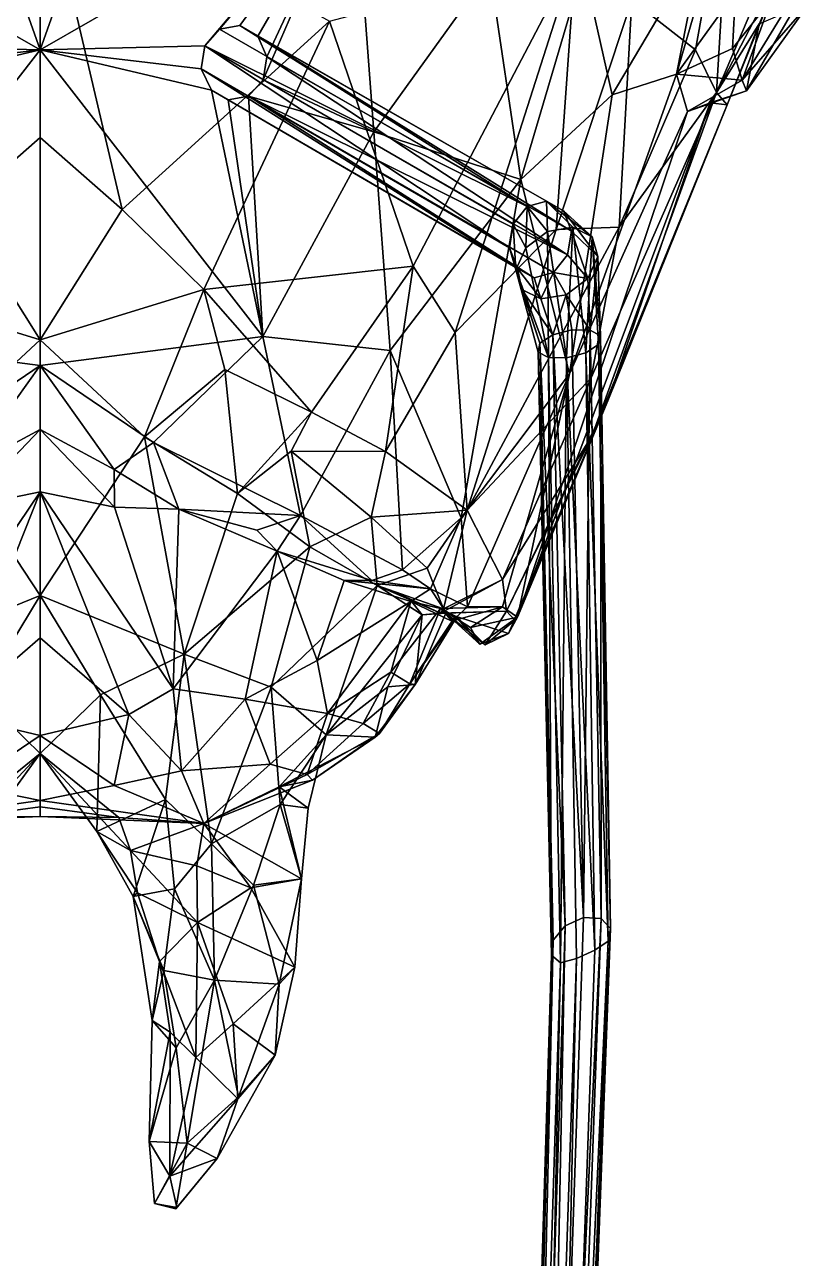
# Model space of a CAD drawing. Extents: x -0.00332 to 0.00332, y -0.00398 to 0.00398.
# Drawn here: x -0.000012 to 0.000621, y -0.00254 to -0.001549 of the extents above; entities that cross this region are included whole.
import ezdxf

# ---------------------------------------------------------------- set-up
doc = ezdxf.new("R2010")
doc.units = 0
doc.layers.add('ANT_RED$LWO', color=1, linetype='CONTINUOUS')

msp = doc.modelspace()

# ---------------------------------------------------------------- linework, layer by layer
at = {"layer": 'ANT_RED$LWO'}
for points in [[(-0.00012685, -0.00121183, 0.00230494), (-0.00025244, -0.00142473, 0.00224873), (0, -0.00156952, 0.00218966)], [(0, -0.00156952, 0.00218966), (0, -0.0013242, 0.00226411), (-0.00012685, -0.00121183, 0.00230494)], [(0, -0.0013242, 0.00226411), (0, -0.00156952, 0.00218966), (0.00012685, -0.00121183, 0.00230494)], [(0.00025244, -0.00142473, 0.00224873), (0.00012685, -0.00121183, 0.00230494), (0, -0.00156952, 0.00218966)], [(0, -0.00141697, 0.0015142), (-0.00006596, -0.00169781, 0.00147665), (-0.00023262, -0.00154656, 0.00150775)], [(-0.00006596, -0.00169781, 0.00147665), (0, -0.00141697, 0.0015142), (0, -0.0016402, 0.00148527)], [(0, -0.00141697, 0.0015142), (0.00006596, -0.00169781, 0.00147665), (0, -0.0016402, 0.00148527)], [(0.00006596, -0.00169781, 0.00147665), (0, -0.00141697, 0.0015142), (0.00023262, -0.00154656, 0.00150775)], [(0.00055498, -0.00141176, 0.00166801), (0.00052649, -0.00156968, 0.00164291), (0.00047544, -0.00152957, 0.00158843)], [(0.00052649, -0.00156968, 0.00164291), (0.00055498, -0.00141176, 0.00166801), (0.00054337, -0.00160397, 0.0017036)], [(0.00062128, -0.00142065, 0.00179836), (0.00054337, -0.00160397, 0.0017036), (0.00055498, -0.00141176, 0.00166801)], [(0, -0.00156952, 0.00218966), (-0.00025244, -0.00142473, 0.00224873), (-0.00013232, -0.00156639, 0.00219825)], [(0.00025244, -0.00142473, 0.00224873), (0, -0.00156952, 0.00218966), (0.00013232, -0.00156639, 0.00219825)], [(0.00013232, -0.00156639, 0.00219825), (0.00014424, -0.00155313, 0.00220295), (0.00025244, -0.00142473, 0.00224873)], [(0.00014424, -0.00155313, 0.00220295), (0.00016055, -0.00155018, 0.00220485), (0.00025244, -0.00142473, 0.00224873)], [(0.00016055, -0.00155018, 0.00220485), (0.000175, -0.00155866, 0.00220321), (0.00025244, -0.00142473, 0.00224873)], [(0.000175, -0.00155866, 0.00220321), (0.00018211, -0.00157531, 0.00219867), (0.00025244, -0.00142473, 0.00224873)], [(0.00017924, -0.00159374, 0.00219298), (0.00026821, -0.00163564, 0.00218617), (0.00025244, -0.00142473, 0.00224873)], [(0.00018211, -0.00157531, 0.00219867), (0.00017924, -0.00159374, 0.00219298), (0.00025244, -0.00142473, 0.00224873)], [(0.00036128, -0.00150591, 0.002222), (0.00025244, -0.00142473, 0.00224873), (0.00026821, -0.00163564, 0.00218617)], [(0.00059923, -0.00149679, 0.00179964), (0.00054337, -0.00160397, 0.0017036), (0.00062128, -0.00142065, 0.00179836)], [(0.00045969, -0.0016058, 0.00213264), (0.00053227, -0.00148317, 0.00212176), (0.00043657, -0.00150322, 0.0022006)], [(0.00045969, -0.0016058, 0.00213264), (0.00051125, -0.00158924, 0.00207288), (0.00053227, -0.00148317, 0.00212176)], [(0.00053227, -0.00148317, 0.00212176), (0.00051125, -0.00158924, 0.00207288), (0.00054012, -0.00149051, 0.00209553)], [(0.00023262, -0.00154656, 0.00150775), (0.00043023, -0.0014945, 0.00155836), (0.00029966, -0.00174355, 0.0015116)], [(0.00029966, -0.00174355, 0.0015116), (0.00043023, -0.0014945, 0.00155836), (0.00033344, -0.00179661, 0.00152936)], [(0.00041455, -0.00171391, 0.00156513), (0.00033344, -0.00179661, 0.00152936), (0.00043023, -0.0014945, 0.00155836)], [(0.00047544, -0.00152957, 0.00158843), (0.00041455, -0.00171391, 0.00156513), (0.00043023, -0.0014945, 0.00155836)], [(0.00055876, -0.00152341, 0.00208893), (0.00054012, -0.00149051, 0.00209553), (0.00051125, -0.00158924, 0.00207288)], [(0.00038613, -0.00167384, 0.00214707), (0.00036128, -0.00150591, 0.002222), (0.00026821, -0.00163564, 0.00218617)], [(0.00038613, -0.00167384, 0.00214707), (0.00043657, -0.00150322, 0.0022006), (0.00036128, -0.00150591, 0.002222)], [(0.00038613, -0.00167384, 0.00214707), (0.00045969, -0.0016058, 0.00213264), (0.00043657, -0.00150322, 0.0022006)], [(0.00059923, -0.00149679, 0.00179964), (0.00055196, -0.00161384, 0.00179991), (0.00054337, -0.00160397, 0.0017036)], [(0.00057779, -0.0015487, 0.00188052), (0.00055196, -0.00161384, 0.00179991), (0.00059923, -0.00149679, 0.00179964)], [(0.00056417, -0.00159399, 0.00201694), (0.00061791, -0.00153245, 0.00195455), (0.00061587, -0.00150952, 0.00200912)], [(0.00058762, -0.00152891, 0.00205752), (0.00056417, -0.00159399, 0.00201694), (0.00061587, -0.00150952, 0.00200912)], [(0.00055876, -0.00152341, 0.00208893), (0.00051125, -0.00158924, 0.00207288), (0.00055642, -0.00156855, 0.00206331)], [(0.00055876, -0.00152341, 0.00208893), (0.00055642, -0.00156855, 0.00206331), (0.00058762, -0.00152891, 0.00205752)], [(0.00046535, -0.00171204, 0.00161065), (0.00041455, -0.00171391, 0.00156513), (0.00047544, -0.00152957, 0.00158843)], [(0.00052649, -0.00156968, 0.00164291), (0.00046535, -0.00171204, 0.00161065), (0.00047544, -0.00152957, 0.00158843)], [(0.00056417, -0.00159399, 0.00201694), (0.00058762, -0.00152891, 0.00205752), (0.00055642, -0.00156855, 0.00206331)], [(0.00061791, -0.00153245, 0.00195455), (0.00056417, -0.00159399, 0.00201694), (0.00056767, -0.00160253, 0.00194529)], [(0.00060578, -0.00153678, 0.00190214), (0.00061791, -0.00153245, 0.00195455), (0.00056767, -0.00160253, 0.00194529)], [(0.00060578, -0.00153678, 0.00190214), (0.00056767, -0.00160253, 0.00194529), (0.00057779, -0.0015487, 0.00188052)], [(0.00013155, -0.00176211, 0.00147994), (0.00006596, -0.00169781, 0.00147665), (0.00023262, -0.00154656, 0.00150775)], [(0.00029966, -0.00174355, 0.0015116), (0.00013155, -0.00176211, 0.00147994), (0.00023262, -0.00154656, 0.00150775)], [(0.00039143, -0.00169546, 0.00311937), (0.00014424, -0.00155313, 0.00220295), (0.00013232, -0.00156639, 0.00219825)], [(0.00016055, -0.00155018, 0.00220485), (0.00014424, -0.00155313, 0.00220295), (0.00039143, -0.00169546, 0.00311937)], [(0.000175, -0.00155866, 0.00220321), (0.00016055, -0.00155018, 0.00220485), (0.00040692, -0.00169132, 0.00311579)], [(0.00040692, -0.00169132, 0.00311579), (0.00016055, -0.00155018, 0.00220485), (0.00039143, -0.00169546, 0.00311937)], [(0.00053827, -0.00161216, 0.00191364), (0.00057779, -0.0015487, 0.00188052), (0.00056767, -0.00160253, 0.00194529)], [(0.00055196, -0.00161384, 0.00179991), (0.00057779, -0.0015487, 0.00188052), (0.00053827, -0.00161216, 0.00191364)], [(0.00042697, -0.00171536, 0.00310222), (0.00018211, -0.00157531, 0.00219867), (0.000175, -0.00155866, 0.00220321)], [(0.00042051, -0.00169892, 0.00310924), (0.00042697, -0.00171536, 0.00310222), (0.000175, -0.00155866, 0.00220321)], [(0.00040692, -0.00169132, 0.00311579), (0.00042051, -0.00169892, 0.00310924), (0.000175, -0.00155866, 0.00220321)], [(0, -0.00156952, 0.00218966), (-0.00013765, -0.00160204, 0.00218792), (-0.00017907, -0.00179994, 0.00211791)], [(0, -0.00156952, 0.00218966), (-0.00017907, -0.00179994, 0.00211791), (0, -0.00182324, 0.00208849)], [(-0.00013765, -0.00160204, 0.00218792), (0, -0.00156952, 0.00218966), (-0.00012943, -0.00158487, 0.00219255)], [(-0.00012943, -0.00158487, 0.00219255), (0, -0.00156952, 0.00218966), (-0.00013232, -0.00156639, 0.00219825)], [(0, -0.00156952, 0.00218966), (0.00012943, -0.00158487, 0.00219255), (0.00013232, -0.00156639, 0.00219825)], [(0, -0.00156952, 0.00218966), (0.00013765, -0.00160204, 0.00218792), (0.00012943, -0.00158487, 0.00219255)], [(0.00013765, -0.00160204, 0.00218792), (0, -0.00156952, 0.00218966), (0.00017907, -0.00179994, 0.00211791)], [(0.00017907, -0.00179994, 0.00211791), (0, -0.00156952, 0.00218966), (0, -0.00182324, 0.00208849)], [(0.00013232, -0.00156639, 0.00219825), (0.00012943, -0.00158487, 0.00219255), (0.00037702, -0.00172876, 0.00311375)], [(0.00013232, -0.00156639, 0.00219825), (0.00038001, -0.00170977, 0.00311859), (0.00039143, -0.00169546, 0.00311937)], [(0.00038001, -0.00170977, 0.00311859), (0.00013232, -0.00156639, 0.00219825), (0.00037702, -0.00172876, 0.00311375)], [(0.00017924, -0.00159374, 0.00219298), (0.00018211, -0.00157531, 0.00219867), (0.00042387, -0.00173436, 0.00309741)], [(0.00018211, -0.00157531, 0.00219867), (0.00042697, -0.00171536, 0.00310222), (0.00042387, -0.00173436, 0.00309741)], [(0.00046535, -0.00171204, 0.00161065), (0.00052649, -0.00156968, 0.00164291), (0.00054337, -0.00160397, 0.0017036)], [(0.00051125, -0.00158924, 0.00207288), (0.00056417, -0.00159399, 0.00201694), (0.00055642, -0.00156855, 0.00206331)], [(0.00038354, -0.0017452, 0.00310672), (0.00037702, -0.00172876, 0.00311375), (0.00012943, -0.00158487, 0.00219255)], [(0.00013765, -0.00160204, 0.00218792), (0.00038354, -0.0017452, 0.00310672), (0.00012943, -0.00158487, 0.00219255)], [(0.00016748, -0.00160695, 0.00218829), (0.00017924, -0.00159374, 0.00219298), (0.00042387, -0.00173436, 0.00309741)], [(0.00017924, -0.00159374, 0.00219298), (0.00016748, -0.00160695, 0.00218829), (0.00026821, -0.00163564, 0.00218617)], [(0.00045969, -0.0016058, 0.00213264), (0.00042524, -0.00182998, 0.00201061), (0.00051125, -0.00158924, 0.00207288)], [(0.00052025, -0.00161911, 0.00200412), (0.00051125, -0.00158924, 0.00207288), (0.00042524, -0.00182998, 0.00201061)], [(0.00052025, -0.00161911, 0.00200412), (0.00056417, -0.00159399, 0.00201694), (0.00051125, -0.00158924, 0.00207288)], [(0.00052025, -0.00161911, 0.00200412), (0.00056767, -0.00160253, 0.00194529), (0.00056417, -0.00159399, 0.00201694)], [(0.00013765, -0.00160204, 0.00218792), (0.00015115, -0.00160986, 0.00218607), (0.00038354, -0.0017452, 0.00310672)], [(0.00015115, -0.00160986, 0.00218607), (0.00013765, -0.00160204, 0.00218792), (0.00017907, -0.00179994, 0.00211791)], [(0.00046535, -0.00171204, 0.00161065), (0.00054337, -0.00160397, 0.0017036), (0.00044264, -0.00183311, 0.00163079)], [(0.00044264, -0.00183311, 0.00163079), (0.00054337, -0.00160397, 0.0017036), (0.00044358, -0.00187943, 0.00167113)], [(0.00055196, -0.00161384, 0.00179991), (0.00044358, -0.00187943, 0.00167113), (0.00054337, -0.00160397, 0.0017036)], [(0.00052025, -0.00161911, 0.00200412), (0.00053827, -0.00161216, 0.00191364), (0.00056767, -0.00160253, 0.00194529)], [(0.00015115, -0.00160986, 0.00218607), (0.00016748, -0.00160695, 0.00218829), (0.00039705, -0.0017528, 0.00310018)], [(0.00016748, -0.00160695, 0.00218829), (0.00015115, -0.00160986, 0.00218607), (0.00017907, -0.00179994, 0.00211791)], [(0.00015115, -0.00160986, 0.00218607), (0.00039705, -0.0017528, 0.00310018), (0.00038354, -0.0017452, 0.00310672)], [(0.00016748, -0.00160695, 0.00218829), (0.00041243, -0.00174866, 0.00309663), (0.00039705, -0.0017528, 0.00310018)], [(0.00042387, -0.00173436, 0.00309741), (0.00041243, -0.00174866, 0.00309663), (0.00016748, -0.00160695, 0.00218829)], [(0.00017907, -0.00179994, 0.00211791), (0.00026821, -0.00163564, 0.00218617), (0.00016748, -0.00160695, 0.00218829)], [(0.00052025, -0.00161911, 0.00200412), (0.00038352, -0.00202538, 0.00185373), (0.00053827, -0.00161216, 0.00191364)], [(0.00045603, -0.00185176, 0.00180309), (0.00053827, -0.00161216, 0.00191364), (0.00038352, -0.00202538, 0.00185373)], [(0.00042524, -0.00182998, 0.00201061), (0.00045969, -0.0016058, 0.00213264), (0.00038613, -0.00167384, 0.00214707)], [(0.00044358, -0.00187943, 0.00167113), (0.00055196, -0.00161384, 0.00179991), (0.00045603, -0.00185176, 0.00180309)], [(0.00045603, -0.00185176, 0.00180309), (0.00055196, -0.00161384, 0.00179991), (0.00053827, -0.00161216, 0.00191364)], [(0.00038352, -0.00202538, 0.00185373), (0.00052025, -0.00161911, 0.00200412), (0.00042524, -0.00182998, 0.00201061)], [(-0.00006596, -0.00169781, 0.00147665), (0, -0.0016402, 0.00148527), (0, -0.00180256, 0.00150848)], [(0, -0.0016402, 0.00148527), (0.00006596, -0.00169781, 0.00147665), (0, -0.00180256, 0.00150848)], [(0.00028121, -0.00181114, 0.00210679), (0.00026821, -0.00163564, 0.00218617), (0.00017907, -0.00179994, 0.00211791)], [(0.00038613, -0.00167384, 0.00214707), (0.00026821, -0.00163564, 0.00218617), (0.00028121, -0.00181114, 0.00210679)], [(0.00038613, -0.00167384, 0.00214707), (0.00028121, -0.00181114, 0.00210679), (0.00033843, -0.00194567, 0.00202162)], [(0.00038613, -0.00167384, 0.00214707), (0.00033843, -0.00194567, 0.00202162), (0.00042524, -0.00182998, 0.00201061)], [(0.00039143, -0.00169546, 0.00311937), (0.00040763, -0.00171553, 0.00320947), (0.00040692, -0.00169132, 0.00311579)], [(0.00044354, -0.00171984, 0.00318961), (0.00042051, -0.00169892, 0.00310924), (0.00040692, -0.00169132, 0.00311579)], [(0.00040692, -0.00169132, 0.00311579), (0.00042805, -0.00171219, 0.00320693), (0.00044354, -0.00171984, 0.00318961)], [(0.00040763, -0.00171553, 0.00320947), (0.00042805, -0.00171219, 0.00320693), (0.00040692, -0.00169132, 0.00311579)], [(-0.00013155, -0.00176211, 0.00147994), (-0.00006596, -0.00169781, 0.00147665), (0, -0.00180256, 0.00150848)], [(0.00006596, -0.00169781, 0.00147665), (0.00013155, -0.00176211, 0.00147994), (0, -0.00180256, 0.00150848)], [(0.00038001, -0.00170977, 0.00311859), (0.00039014, -0.00172859, 0.00319626), (0.00039143, -0.00169546, 0.00311937)], [(0.00039014, -0.00172859, 0.00319626), (0.00040763, -0.00171553, 0.00320947), (0.00039143, -0.00169546, 0.00311937)], [(0.00044815, -0.00173555, 0.00316419), (0.00042697, -0.00171536, 0.00310222), (0.00042051, -0.00169892, 0.00310924)], [(0.00042051, -0.00169892, 0.00310924), (0.00044354, -0.00171984, 0.00318961), (0.00044815, -0.00173555, 0.00316419)], [(0.00041455, -0.00171391, 0.00156513), (0.00034323, -0.0019394, 0.00156887), (0.00033344, -0.00179661, 0.00152936)], [(0.00046535, -0.00171204, 0.00161065), (0.00044264, -0.00183311, 0.00163079), (0.00034323, -0.0019394, 0.00156887)], [(0.00046535, -0.00171204, 0.00161065), (0.00034323, -0.0019394, 0.00156887), (0.00041455, -0.00171391, 0.00156513)], [(0.00037702, -0.00172876, 0.00311375), (0.00038227, -0.00174638, 0.00317242), (0.00038001, -0.00170977, 0.00311859)], [(0.00038227, -0.00174638, 0.00317242), (0.00039014, -0.00172859, 0.00319626), (0.00038001, -0.00170977, 0.00311859)], [(0.00042805, -0.00171219, 0.00320693), (0.00040763, -0.00171553, 0.00320947), (0.00042299, -0.0018172, 0.00319476)], [(0.0004384, -0.00181318, 0.00319198), (0.00042805, -0.00171219, 0.00320693), (0.00042299, -0.0018172, 0.00319476)], [(0.00044354, -0.00171984, 0.00318961), (0.00042805, -0.00171219, 0.00320693), (0.0004384, -0.00181318, 0.00319198)], [(0.00040763, -0.00171553, 0.00320947), (0.00039014, -0.00172859, 0.00319626), (0.00040842, -0.00181691, 0.00318777)], [(0.00042299, -0.0018172, 0.00319476), (0.00040763, -0.00171553, 0.00320947), (0.00040842, -0.00181691, 0.00318777)], [(0.00044016, -0.00175334, 0.00314042), (0.00042387, -0.00173436, 0.00309741), (0.00042697, -0.00171536, 0.00310222)], [(0.00042697, -0.00171536, 0.00310222), (0.00044815, -0.00173555, 0.00316419), (0.00044016, -0.00175334, 0.00314042)], [(0.00044878, -0.00180637, 0.00318049), (0.00044354, -0.00171984, 0.00318961), (0.0004384, -0.00181318, 0.00319198)], [(0.00044354, -0.00171984, 0.00318961), (0.00044878, -0.00180637, 0.00318049), (0.00045015, -0.00179939, 0.00316465)], [(0.00045015, -0.00179939, 0.00316465), (0.00044815, -0.00173555, 0.00316419), (0.00044354, -0.00171984, 0.00318961)], [(0.00037702, -0.00172876, 0.00311375), (0.00038354, -0.0017452, 0.00310672), (0.00038697, -0.0017621, 0.00314707)], [(0.00038227, -0.00174638, 0.00317242), (0.00037702, -0.00172876, 0.00311375), (0.00038697, -0.0017621, 0.00314707)], [(0.00040842, -0.00181691, 0.00318777), (0.00039014, -0.00172859, 0.00319626), (0.00038227, -0.00174638, 0.00317242)], [(0.00029966, -0.00174355, 0.0015116), (0.00021804, -0.0018608, 0.00150089), (0.00013155, -0.00176211, 0.00147994)], [(0.00021804, -0.0018608, 0.00150089), (0.00029966, -0.00174355, 0.0015116), (0.0002776, -0.00189224, 0.00152488)], [(0.00029966, -0.00174355, 0.0015116), (0.00033344, -0.00179661, 0.00152936), (0.0002776, -0.00189224, 0.00152488)], [(0.00041243, -0.00174866, 0.00309663), (0.00042387, -0.00173436, 0.00309741), (0.00044016, -0.00175334, 0.00314042)], [(0.00044197, -0.00179489, 0.00315051), (0.00044016, -0.00175334, 0.00314042), (0.00044815, -0.00173555, 0.00316419)], [(0.00044815, -0.00173555, 0.00316419), (0.00045015, -0.00179939, 0.00316465), (0.00044197, -0.00179489, 0.00315051)], [(0.00038227, -0.00174638, 0.00317242), (0.00040024, -0.00181242, 0.00317368), (0.00040842, -0.00181691, 0.00318777)], [(0.00040156, -0.00180543, 0.00315785), (0.00040024, -0.00181242, 0.00317368), (0.00038227, -0.00174638, 0.00317242)], [(0.00038697, -0.0017621, 0.00314707), (0.00040156, -0.00180543, 0.00315785), (0.00038227, -0.00174638, 0.00317242)], [(0.00038354, -0.0017452, 0.00310672), (0.00039705, -0.0017528, 0.00310018), (0.0004024, -0.00176974, 0.00312988)], [(0.00038697, -0.0017621, 0.00314707), (0.00038354, -0.0017452, 0.00310672), (0.0004024, -0.00176974, 0.00312988)], [(0.0004024, -0.00176974, 0.00312988), (0.00039705, -0.0017528, 0.00310018), (0.00041243, -0.00174866, 0.00309663)], [(0.00041243, -0.00174866, 0.00309663), (0.00042269, -0.0017664, 0.00312733), (0.0004024, -0.00176974, 0.00312988)], [(0.00042269, -0.0017664, 0.00312733), (0.00041243, -0.00174866, 0.00309663), (0.00044016, -0.00175334, 0.00314042)], [(0.00044016, -0.00175334, 0.00314042), (0.00044197, -0.00179489, 0.00315051), (0.00042269, -0.0017664, 0.00312733)], [(-0.00013155, -0.00176211, 0.00147994), (0, -0.00180256, 0.00150848), (-0.00008399, -0.00188049, 0.0015265)], [(0, -0.00180256, 0.00150848), (0.00013155, -0.00176211, 0.00147994), (0.00008399, -0.00188049, 0.0015265)], [(0.00013155, -0.00176211, 0.00147994), (0.0001485, -0.00182652, 0.00149107), (0.00008399, -0.00188049, 0.0015265)], [(0.0001485, -0.00182652, 0.00149107), (0.00013155, -0.00176211, 0.00147994), (0.00021804, -0.0018608, 0.00150089)], [(0.00041192, -0.00179863, 0.00314632), (0.00040156, -0.00180543, 0.00315785), (0.00038697, -0.0017621, 0.00314707)], [(0.0004024, -0.00176974, 0.00312988), (0.00041192, -0.00179863, 0.00314632), (0.00038697, -0.0017621, 0.00314707)], [(0.00041192, -0.00179863, 0.00314632), (0.0004024, -0.00176974, 0.00312988), (0.00042269, -0.0017664, 0.00312733)], [(0.00042269, -0.0017664, 0.00312733), (0.00042736, -0.0017946, 0.00314351), (0.00041192, -0.00179863, 0.00314632)], [(0.00044197, -0.00179489, 0.00315051), (0.00042736, -0.0017946, 0.00314351), (0.00042269, -0.0017664, 0.00312733)], [(-0.00017907, -0.00179994, 0.00211791), (-0.00009104, -0.00188514, 0.00207228), (0, -0.00182324, 0.00208849)], [(0, -0.00200797, 0.0015282), (-0.00008399, -0.00188049, 0.0015265), (0, -0.00180256, 0.00150848)], [(0.00009104, -0.00188514, 0.00207228), (0.00017907, -0.00179994, 0.00211791), (0, -0.00182324, 0.00208849)], [(0.00008399, -0.00188049, 0.0015265), (0, -0.00200797, 0.0015282), (0, -0.00180256, 0.00150848)], [(0.00020924, -0.00194366, 0.00204761), (0.00017907, -0.00179994, 0.00211791), (0.00009104, -0.00188514, 0.00207228)], [(0.00028121, -0.00181114, 0.00210679), (0.00017907, -0.00179994, 0.00211791), (0.00020924, -0.00194366, 0.00204761)], [(0.0002776, -0.00189224, 0.00152488), (0.00033344, -0.00179661, 0.00152936), (0.00034323, -0.0019394, 0.00156887)], [(0.00040156, -0.00180543, 0.00315785), (0.00041192, -0.00179863, 0.00314632), (0.00042194, -0.00227336, 0.00299372)], [(0.00041192, -0.00179863, 0.00314632), (0.00042736, -0.0017946, 0.00314351), (0.00043661, -0.00226672, 0.00299126)], [(0.00043661, -0.00226672, 0.00299126), (0.00042194, -0.00227336, 0.00299372), (0.00041192, -0.00179863, 0.00314632)], [(0.00042736, -0.0017946, 0.00314351), (0.00044197, -0.00179489, 0.00315051), (0.00043661, -0.00226672, 0.00299126)], [(0.00044197, -0.00179489, 0.00315051), (0.00045068, -0.00226759, 0.00300096), (0.00043661, -0.00226672, 0.00299126)], [(0.00044197, -0.00179489, 0.00315051), (0.00045015, -0.00179939, 0.00316465), (0.00045068, -0.00226759, 0.00300096)], [(0.00045015, -0.00179939, 0.00316465), (0.00044878, -0.00180637, 0.00318049), (0.00045824, -0.00227557, 0.00301592)], [(0.00045015, -0.00179939, 0.00316465), (0.00045824, -0.00227557, 0.00301592), (0.00045068, -0.00226759, 0.00300096)], [(0.00028121, -0.00181114, 0.00210679), (0.00020924, -0.00194366, 0.00204761), (0.00029113, -0.00198738, 0.00201678)], [(0.00028121, -0.00181114, 0.00210679), (0.00029113, -0.00198738, 0.00201678), (0.00033843, -0.00194567, 0.00202162)], [(0.00040024, -0.00181242, 0.00317368), (0.00040156, -0.00180543, 0.00315785), (0.0004123, -0.00228499, 0.00300736)], [(0.00040842, -0.00181691, 0.00318777), (0.00040024, -0.00181242, 0.00317368), (0.00041086, -0.00229708, 0.00302376)], [(0.0004123, -0.00228499, 0.00300736), (0.00041086, -0.00229708, 0.00302376), (0.00040024, -0.00181242, 0.00317368)], [(0.00042194, -0.00227336, 0.00299372), (0.0004123, -0.00228499, 0.00300736), (0.00040156, -0.00180543, 0.00315785)], [(0.0004384, -0.00181318, 0.00319198), (0.00042299, -0.0018172, 0.00319476), (0.00044574, -0.00229285, 0.00303993)], [(0.00044878, -0.00180637, 0.00318049), (0.0004384, -0.00181318, 0.00319198), (0.00045635, -0.00228561, 0.00303069)], [(0.0004384, -0.00181318, 0.00319198), (0.00044574, -0.00229285, 0.00303993), (0.00045635, -0.00228561, 0.00303069)], [(0.00044878, -0.00180637, 0.00318049), (0.00045635, -0.00228561, 0.00303069), (0.00045824, -0.00227557, 0.00301592)], [(0, -0.00182324, 0.00208849), (-0.00009104, -0.00188514, 0.00207228), (-0.00005957, -0.00190684, 0.00204945)], [(-0.00005957, -0.00190684, 0.00204945), (0, -0.00187475, 0.00205097), (0, -0.00182324, 0.00208849)], [(0, -0.00187475, 0.00205097), (0.00005957, -0.00190684, 0.00204945), (0, -0.00182324, 0.00208849)], [(0.00009104, -0.00188514, 0.00207228), (0, -0.00182324, 0.00208849), (0.00005957, -0.00190684, 0.00204945)], [(0.00042299, -0.0018172, 0.00319476), (0.00040842, -0.00181691, 0.00318777), (0.00041805, -0.00230301, 0.00303699)], [(0.00041086, -0.00229708, 0.00302376), (0.00041805, -0.00230301, 0.00303699), (0.00040842, -0.00181691, 0.00318777)], [(0.00041805, -0.00230301, 0.00303699), (0.00043111, -0.0022995, 0.00304233), (0.00042299, -0.0018172, 0.00319476)], [(0.00042299, -0.0018172, 0.00319476), (0.00043111, -0.0022995, 0.00304233), (0.00044574, -0.00229285, 0.00303993)], [(0.00015855, -0.00192594, 0.00154082), (0.00008399, -0.00188049, 0.0015265), (0.0001485, -0.00182652, 0.00149107)], [(0.00015855, -0.00192594, 0.00154082), (0.0001485, -0.00182652, 0.00149107), (0.00021804, -0.0018608, 0.00150089)], [(0.00034341, -0.00201701, 0.00196505), (0.00042524, -0.00182998, 0.00201061), (0.00033843, -0.00194567, 0.00202162)], [(0.00034323, -0.0019394, 0.00156887), (0.00044264, -0.00183311, 0.00163079), (0.0003714, -0.00199528, 0.00164539)], [(0.00034341, -0.00201701, 0.00196505), (0.00037141, -0.00201703, 0.00191361), (0.00042524, -0.00182998, 0.00201061)], [(0.00044264, -0.00183311, 0.00163079), (0.00044358, -0.00187943, 0.00167113), (0.0003714, -0.00199528, 0.00164539)], [(0.00042524, -0.00182998, 0.00201061), (0.00037141, -0.00201703, 0.00191361), (0.00038352, -0.00202538, 0.00185373)], [(0.00045603, -0.00185176, 0.00180309), (0.00038133, -0.00202782, 0.00175129), (0.00037474, -0.00202064, 0.00169084)], [(0.00045603, -0.00185176, 0.00180309), (0.00037474, -0.00202064, 0.00169084), (0.00044358, -0.00187943, 0.00167113)], [(0.00038133, -0.00202782, 0.00175129), (0.00045603, -0.00185176, 0.00180309), (0.00037637, -0.00203855, 0.00180049)], [(0.00045603, -0.00185176, 0.00180309), (0.00038352, -0.00202538, 0.00185373), (0.00037637, -0.00203855, 0.00180049)], [(0.00020162, -0.00189203, 0.00151593), (0.00015855, -0.00192594, 0.00154082), (0.00021804, -0.0018608, 0.00150089)], [(0.00021804, -0.0018608, 0.00150089), (0.0002776, -0.00189224, 0.00152488), (0.00020162, -0.00189203, 0.00151593)], [(-0.00011582, -0.00205511, 0.00154067), (-0.00008399, -0.00188049, 0.0015265), (0, -0.00200797, 0.0015282)], [(0, -0.00187475, 0.00205097), (-0.00005957, -0.00190684, 0.00204945), (-0.00005976, -0.00193714, 0.0020095)], [(0, -0.00187475, 0.00205097), (-0.00005976, -0.00193714, 0.0020095), (0, -0.00192468, 0.00199898)], [(0.00005957, -0.00190684, 0.00204945), (0, -0.00187475, 0.00205097), (0.00005976, -0.00193714, 0.0020095)], [(0.00005976, -0.00193714, 0.0020095), (0, -0.00187475, 0.00205097), (0, -0.00192468, 0.00199898)], [(0.00008399, -0.00188049, 0.0015265), (0.00011582, -0.00205511, 0.00154067), (0, -0.00200797, 0.0015282)], [(0.00008399, -0.00188049, 0.0015265), (0.00015855, -0.00192594, 0.00154082), (0.00011582, -0.00205511, 0.00154067)], [(0.0003714, -0.00199528, 0.00164539), (0.00044358, -0.00187943, 0.00167113), (0.00037474, -0.00202064, 0.00169084)], [(0.00005957, -0.00190684, 0.00204945), (0.00011132, -0.00193866, 0.00201504), (0.00009104, -0.00188514, 0.00207228)], [(0.00020924, -0.00194366, 0.00204761), (0.00009104, -0.00188514, 0.00207228), (0.00011132, -0.00193866, 0.00201504)], [(0.00015855, -0.00192594, 0.00154082), (0.00020162, -0.00189203, 0.00151593), (0.00021668, -0.00196883, 0.00157432)], [(0.00020162, -0.00189203, 0.00151593), (0.00026601, -0.00194512, 0.00155097), (0.00021668, -0.00196883, 0.00157432)], [(0.00020162, -0.00189203, 0.00151593), (0.0002776, -0.00189224, 0.00152488), (0.00026601, -0.00194512, 0.00155097)], [(0.00026601, -0.00194512, 0.00155097), (0.0002776, -0.00189224, 0.00152488), (0.00034323, -0.0019394, 0.00156887)], [(0.00011132, -0.00193866, 0.00201504), (0.00005957, -0.00190684, 0.00204945), (0.00005976, -0.00193714, 0.0020095)], [(0, -0.00192468, 0.00199898), (-0.00010694, -0.00208307, 0.00192898), (-0.00007126, -0.00210369, 0.00190342)], [(-0.00005976, -0.00193714, 0.0020095), (-0.00010694, -0.00208307, 0.00192898), (0, -0.00192468, 0.00199898)], [(0, -0.00204195, 0.00190438), (0, -0.00192468, 0.00199898), (-0.00007126, -0.00210369, 0.00190342)], [(0, -0.00192468, 0.00199898), (0, -0.00204195, 0.00190438), (0.00007126, -0.00210369, 0.00190342)], [(0.00010694, -0.00208307, 0.00192898), (0, -0.00192468, 0.00199898), (0.00007126, -0.00210369, 0.00190342)], [(0.00010694, -0.00208307, 0.00192898), (0.00005976, -0.00193714, 0.0020095), (0, -0.00192468, 0.00199898)], [(0.00021668, -0.00196883, 0.00157432), (0.00011582, -0.00205511, 0.00154067), (0.00015855, -0.00192594, 0.00154082)], [(0.00010694, -0.00208307, 0.00192898), (0.00011132, -0.00193866, 0.00201504), (0.00005976, -0.00193714, 0.0020095)], [(0.00011132, -0.00193866, 0.00201504), (0.00010694, -0.00208307, 0.00192898), (0.00019035, -0.00197251, 0.00199261)], [(0.00017401, -0.00195553, 0.0020275), (0.00011132, -0.00193866, 0.00201504), (0.00019035, -0.00197251, 0.00199261)], [(0.00011132, -0.00193866, 0.00201504), (0.00017401, -0.00195553, 0.0020275), (0.00020924, -0.00194366, 0.00204761)], [(0.00026601, -0.00194512, 0.00155097), (0.00034323, -0.0019394, 0.00156887), (0.00031088, -0.00198595, 0.00158896)], [(0.00032404, -0.00201875, 0.00163375), (0.00031088, -0.00198595, 0.00158896), (0.00034323, -0.0019394, 0.00156887)], [(0.00034323, -0.0019394, 0.00156887), (0.0003714, -0.00199528, 0.00164539), (0.00032404, -0.00201875, 0.00163375)], [(0.00017401, -0.00195553, 0.0020275), (0.00019035, -0.00197251, 0.00199261), (0.00020924, -0.00194366, 0.00204761)], [(0.00019035, -0.00197251, 0.00199261), (0.00026649, -0.00199594, 0.00200055), (0.00020924, -0.00194366, 0.00204761)], [(0.00026649, -0.00199594, 0.00200055), (0.00029113, -0.00198738, 0.00201678), (0.00020924, -0.00194366, 0.00204761)], [(0.00021668, -0.00196883, 0.00157432), (0.00026601, -0.00194512, 0.00155097), (0.00027075, -0.00200008, 0.00162331)], [(0.00026601, -0.00194512, 0.00155097), (0.00031088, -0.00198595, 0.00158896), (0.00027075, -0.00200008, 0.00162331)], [(0.00033843, -0.00194567, 0.00202162), (0.00029113, -0.00198738, 0.00201678), (0.0003138, -0.00200261, 0.00199228)], [(0.00034341, -0.00201701, 0.00196505), (0.00033843, -0.00194567, 0.00202162), (0.0003138, -0.00200261, 0.00199228)], [(0.00018575, -0.00208174, 0.00158929), (0.00011582, -0.00205511, 0.00154067), (0.00021668, -0.00196883, 0.00157432)], [(0.00021668, -0.00196883, 0.00157432), (0.00027075, -0.00200008, 0.00162331), (0.00018575, -0.00208174, 0.00158929)], [(0.00010694, -0.00208307, 0.00192898), (0.00016484, -0.00209117, 0.00192998), (0.00019035, -0.00197251, 0.00199261)], [(0.00016484, -0.00209117, 0.00192998), (0.00022263, -0.00206023, 0.00194023), (0.00019035, -0.00197251, 0.00199261)], [(0.00019035, -0.00197251, 0.00199261), (0.00022263, -0.00206023, 0.00194023), (0.0002443, -0.00199594, 0.00196953)], [(0.00026649, -0.00199594, 0.00200055), (0.00019035, -0.00197251, 0.00199261), (0.0002443, -0.00199594, 0.00196953)], [(0.00026649, -0.00199594, 0.00200055), (0.0003138, -0.00200261, 0.00199228), (0.00029113, -0.00198738, 0.00201678)], [(0.00032404, -0.00201875, 0.00163375), (0.00027075, -0.00200008, 0.00162331), (0.00031088, -0.00198595, 0.00158896)], [(0.00018575, -0.00208174, 0.00158929), (0.00027075, -0.00200008, 0.00162331), (0.00022988, -0.00212, 0.00163854)], [(0.00022263, -0.00206023, 0.00194023), (0.00029775, -0.00201286, 0.00191888), (0.0002443, -0.00199594, 0.00196953)], [(0.00030691, -0.00202347, 0.0016743), (0.00022988, -0.00212, 0.00163854), (0.00027075, -0.00200008, 0.00162331)], [(0.0003138, -0.00200261, 0.00199228), (0.0002443, -0.00199594, 0.00196953), (0.00029775, -0.00201286, 0.00191888)], [(0.0002443, -0.00199594, 0.00196953), (0.0003138, -0.00200261, 0.00199228), (0.00026649, -0.00199594, 0.00200055)], [(0.00027075, -0.00200008, 0.00162331), (0.00029663, -0.00201052, 0.00165168), (0.00030691, -0.00202347, 0.0016743)], [(0.00029663, -0.00201052, 0.00165168), (0.00027075, -0.00200008, 0.00162331), (0.00032175, -0.00202212, 0.00165739)], [(0.00032175, -0.00202212, 0.00165739), (0.00027075, -0.00200008, 0.00162331), (0.00032404, -0.00201875, 0.00163375)], [(0.0003714, -0.00199528, 0.00164539), (0.00037474, -0.00202064, 0.00169084), (0.00032175, -0.00202212, 0.00165739)], [(0.00032175, -0.00202212, 0.00165739), (0.00032404, -0.00201875, 0.00163375), (0.0003714, -0.00199528, 0.00164539)], [(-0.00004844, -0.00208774, 0.00154385), (-0.00011582, -0.00205511, 0.00154067), (0, -0.00200797, 0.0015282)], [(0, -0.00213495, 0.0015702), (-0.00004844, -0.00208774, 0.00154385), (0, -0.00200797, 0.0015282)], [(0.00011582, -0.00205511, 0.00154067), (0.00004844, -0.00208774, 0.00154385), (0, -0.00200797, 0.0015282)], [(0.00004844, -0.00208774, 0.00154385), (0, -0.00213495, 0.0015702), (0, -0.00200797, 0.0015282)], [(0.00029663, -0.00201052, 0.00165168), (0.00032175, -0.00202212, 0.00165739), (0.00030691, -0.00202347, 0.0016743)], [(0.00033089, -0.00202859, 0.00193127), (0.0003138, -0.00200261, 0.00199228), (0.00029775, -0.00201286, 0.00191888)], [(0.0003138, -0.00200261, 0.00199228), (0.00033089, -0.00202859, 0.00193127), (0.00034341, -0.00201701, 0.00196505)], [(0.00022263, -0.00206023, 0.00194023), (0.00023092, -0.00210276, 0.00189917), (0.00029775, -0.00201286, 0.00191888)], [(0.00028166, -0.00206967, 0.00187789), (0.00029775, -0.00201286, 0.00191888), (0.00023092, -0.00210276, 0.00189917)], [(0.0003217, -0.0020184, 0.00187525), (0.00029775, -0.00201286, 0.00191888), (0.00028166, -0.00206967, 0.00187789)], [(0.00028166, -0.00206967, 0.00187789), (0.00029708, -0.00207892, 0.00181807), (0.0003217, -0.0020184, 0.00187525)], [(0.00033368, -0.00202464, 0.00179211), (0.0003217, -0.0020184, 0.00187525), (0.00029708, -0.00207892, 0.00181807)], [(0.0003217, -0.0020184, 0.00187525), (0.00033089, -0.00202859, 0.00193127), (0.00029775, -0.00201286, 0.00191888)], [(0.0003217, -0.0020184, 0.00187525), (0.0003458, -0.00203375, 0.00187285), (0.00037141, -0.00201703, 0.00191361)], [(0.00033089, -0.00202859, 0.00193127), (0.0003217, -0.0020184, 0.00187525), (0.00037141, -0.00201703, 0.00191361)], [(0.00035336, -0.00204709, 0.00184323), (0.0003458, -0.00203375, 0.00187285), (0.0003217, -0.0020184, 0.00187525)], [(0.00035336, -0.00204709, 0.00184323), (0.0003217, -0.0020184, 0.00187525), (0.00033368, -0.00202464, 0.00179211)], [(0.00032594, -0.00202228, 0.00170562), (0.00032175, -0.00202212, 0.00165739), (0.00037474, -0.00202064, 0.00169084)], [(0.00035759, -0.00204757, 0.00174142), (0.00032594, -0.00202228, 0.00170562), (0.00037474, -0.00202064, 0.00169084)], [(0.00034341, -0.00201701, 0.00196505), (0.00033089, -0.00202859, 0.00193127), (0.00037141, -0.00201703, 0.00191361)], [(0.00038352, -0.00202538, 0.00185373), (0.00037141, -0.00201703, 0.00191361), (0.0003458, -0.00203375, 0.00187285)], [(0.00038133, -0.00202782, 0.00175129), (0.00035759, -0.00204757, 0.00174142), (0.00037474, -0.00202064, 0.00169084)], [(0.00030691, -0.00202347, 0.0016743), (0.00027925, -0.00208138, 0.00167829), (0.00022988, -0.00212, 0.00163854)], [(0.00030127, -0.00207946, 0.00173412), (0.00027925, -0.00208138, 0.00167829), (0.00030691, -0.00202347, 0.0016743)], [(0.00033368, -0.00202464, 0.00179211), (0.00029708, -0.00207892, 0.00181807), (0.00033474, -0.0020251, 0.00174281)], [(0.00029708, -0.00207892, 0.00181807), (0.00030127, -0.00207946, 0.00173412), (0.00033474, -0.0020251, 0.00174281)], [(0.00032594, -0.00202228, 0.00170562), (0.00030127, -0.00207946, 0.00173412), (0.00030691, -0.00202347, 0.0016743)], [(0.00030127, -0.00207946, 0.00173412), (0.00032594, -0.00202228, 0.00170562), (0.00033474, -0.0020251, 0.00174281)], [(0.00032594, -0.00202228, 0.00170562), (0.00030691, -0.00202347, 0.0016743), (0.00032175, -0.00202212, 0.00165739)], [(0.00035759, -0.00204757, 0.00174142), (0.00033474, -0.0020251, 0.00174281), (0.00032594, -0.00202228, 0.00170562)], [(0.00033368, -0.00202464, 0.00179211), (0.00035759, -0.00204757, 0.00174142), (0.00037637, -0.00203855, 0.00180049)], [(0.00035336, -0.00204709, 0.00184323), (0.00033368, -0.00202464, 0.00179211), (0.00037637, -0.00203855, 0.00180049)], [(0.00033368, -0.00202464, 0.00179211), (0.00033474, -0.0020251, 0.00174281), (0.00035759, -0.00204757, 0.00174142)], [(0.0003458, -0.00203375, 0.00187285), (0.00035336, -0.00204709, 0.00184323), (0.00038352, -0.00202538, 0.00185373)], [(0.00035336, -0.00204709, 0.00184323), (0.00037637, -0.00203855, 0.00180049), (0.00038352, -0.00202538, 0.00185373)], [(0.00038133, -0.00202782, 0.00175129), (0.00037637, -0.00203855, 0.00180049), (0.00035759, -0.00204757, 0.00174142)], [(0, -0.00212042, 0.00183389), (0, -0.00204195, 0.00190438), (-0.00007126, -0.00210369, 0.00190342)], [(0, -0.00204195, 0.00190438), (0, -0.00212042, 0.00183389), (0.00007126, -0.00210369, 0.00190342)], [(0.00004844, -0.00208774, 0.00154385), (0.00011582, -0.00205511, 0.00154067), (0.00010064, -0.00217202, 0.00155624)], [(0.00010064, -0.00217202, 0.00155624), (0.00011582, -0.00205511, 0.00154067), (0.0001378, -0.00220749, 0.00156116)], [(0.00018575, -0.00208174, 0.00158929), (0.0001378, -0.00220749, 0.00156116), (0.00011582, -0.00205511, 0.00154067)], [(0.00023092, -0.00210276, 0.00189917), (0.00022263, -0.00206023, 0.00194023), (0.00016484, -0.00209117, 0.00192998)], [(0.00025969, -0.00211088, 0.00185306), (0.00028166, -0.00206967, 0.00187789), (0.00023092, -0.00210276, 0.00189917)], [(0.00028166, -0.00206967, 0.00187789), (0.00025969, -0.00211088, 0.00185306), (0.00029708, -0.00207892, 0.00181807)], [(0.00027269, -0.00211893, 0.00178497), (0.00029708, -0.00207892, 0.00181807), (0.00025969, -0.00211088, 0.00185306)], [(0.0002693, -0.00212174, 0.00172032), (0.00030127, -0.00207946, 0.00173412), (0.00027269, -0.00211893, 0.00178497)], [(0.00030127, -0.00207946, 0.00173412), (0.0002693, -0.00212174, 0.00172032), (0.00027925, -0.00208138, 0.00167829)], [(0.00029708, -0.00207892, 0.00181807), (0.00027269, -0.00211893, 0.00178497), (0.00030127, -0.00207946, 0.00173412)], [(-0.00004548, -0.00219752, 0.00157255), (-0.00004844, -0.00208774, 0.00154385), (0, -0.00213495, 0.0015702)], [(0.00004844, -0.00208774, 0.00154385), (0.00004548, -0.00219752, 0.00157255), (0, -0.00213495, 0.0015702)], [(0.00010064, -0.00217202, 0.00155624), (0.00004548, -0.00219752, 0.00157255), (0.00004844, -0.00208774, 0.00154385)], [(0.00007126, -0.00210369, 0.00190342), (0.00011349, -0.00214874, 0.00184333), (0.00010694, -0.00208307, 0.00192898)], [(0.00011349, -0.00214874, 0.00184333), (0.00016484, -0.00209117, 0.00192998), (0.00010694, -0.00208307, 0.00192898)], [(0.00018575, -0.00208174, 0.00158929), (0.00019293, -0.00217601, 0.00160418), (0.0001378, -0.00220749, 0.00156116)], [(0.00018575, -0.00208174, 0.00158929), (0.00022988, -0.00212, 0.00163854), (0.00019293, -0.00217601, 0.00160418)], [(0.00027925, -0.00208138, 0.00167829), (0.0002693, -0.00212174, 0.00172032), (0.00022988, -0.00212, 0.00163854)], [(0.00011349, -0.00214874, 0.00184333), (0.00018492, -0.00214354, 0.00184715), (0.00016484, -0.00209117, 0.00192998)], [(0.00018492, -0.00214354, 0.00184715), (0.00023092, -0.00210276, 0.00189917), (0.00016484, -0.00209117, 0.00192998)], [(-0.00005953, -0.00216072, 0.00180794), (0, -0.00212042, 0.00183389), (-0.00007126, -0.00210369, 0.00190342)], [(0, -0.00212042, 0.00183389), (0.00005953, -0.00216072, 0.00180794), (0.00007126, -0.00210369, 0.00190342)], [(0.00005953, -0.00216072, 0.00180794), (0.00011349, -0.00214874, 0.00184333), (0.00007126, -0.00210369, 0.00190342)], [(0.00018492, -0.00214354, 0.00184715), (0.00021444, -0.00215176, 0.00179776), (0.00023092, -0.00210276, 0.00189917)], [(0.00021444, -0.00215176, 0.00179776), (0.00025969, -0.00211088, 0.00185306), (0.00023092, -0.00210276, 0.00189917)], [(0.00021444, -0.00215176, 0.00179776), (0.00027269, -0.00211893, 0.00178497), (0.00025969, -0.00211088, 0.00185306)], [(0, -0.00212042, 0.00183389), (-0.00005953, -0.00216072, 0.00180794), (0, -0.00217278, 0.00175166)], [(0.00005953, -0.00216072, 0.00180794), (0, -0.00212042, 0.00183389), (0, -0.00217278, 0.00175166)], [(0.00021528, -0.00217899, 0.00164239), (0.00022988, -0.00212, 0.00163854), (0.0001922, -0.00216162, 0.0016876)], [(0.0002693, -0.00212174, 0.00172032), (0.0001922, -0.00216162, 0.0016876), (0.00022988, -0.00212, 0.00163854)], [(0.00019293, -0.00217601, 0.00160418), (0.00022988, -0.00212, 0.00163854), (0.00021528, -0.00217899, 0.00164239)], [(0.00021444, -0.00215176, 0.00179776), (0.00021892, -0.00215636, 0.00173585), (0.00027269, -0.00211893, 0.00178497)], [(0.00021892, -0.00215636, 0.00173585), (0.0002693, -0.00212174, 0.00172032), (0.00027269, -0.00211893, 0.00178497)], [(0.00021892, -0.00215636, 0.00173585), (0.0001922, -0.00216162, 0.0016876), (0.0002693, -0.00212174, 0.00172032)], [(0, -0.00213495, 0.0015702), (-0.00007257, -0.00221282, 0.00162762), (-0.00004548, -0.00219752, 0.00157255)], [(0, -0.00213495, 0.0015702), (-0.00006337, -0.00218634, 0.00165308), (-0.00007257, -0.00221282, 0.00162762)], [(0, -0.00213495, 0.0015702), (0, -0.00217768, 0.00162142), (-0.00006337, -0.00218634, 0.00165308)], [(0.00007257, -0.00221282, 0.00162762), (0, -0.00213495, 0.0015702), (0.00004548, -0.00219752, 0.00157255)], [(0.00006337, -0.00218634, 0.00165308), (0, -0.00213495, 0.0015702), (0.00007257, -0.00221282, 0.00162762)], [(0, -0.00217768, 0.00162142), (0, -0.00213495, 0.0015702), (0.00006337, -0.00218634, 0.00165308)], [(0.00005953, -0.00216072, 0.00180794), (0.00013154, -0.00219128, 0.00174118), (0.00011349, -0.00214874, 0.00184333)], [(0.00011349, -0.00214874, 0.00184333), (0.00013154, -0.00219128, 0.00174118), (0.00018492, -0.00214354, 0.00184715)], [(0.00018492, -0.00214354, 0.00184715), (0.00013154, -0.00219128, 0.00174118), (0.00021444, -0.00215176, 0.00179776)], [(0.00021444, -0.00215176, 0.00179776), (0.00013154, -0.00219128, 0.00174118), (0.00021892, -0.00215636, 0.00173585)], [(0.00021892, -0.00215636, 0.00173585), (0.00013154, -0.00219128, 0.00174118), (0.0001922, -0.00216162, 0.0016876)], [(0, -0.00217278, 0.00175166), (-0.00005953, -0.00216072, 0.00180794), (-0.00013154, -0.00219128, 0.00174118)], [(0.00005953, -0.00216072, 0.00180794), (0, -0.00217278, 0.00175166), (0.00013154, -0.00219128, 0.00174118)], [(0.0001922, -0.00216162, 0.0016876), (0.00013154, -0.00219128, 0.00174118), (0.00020995, -0.00223558, 0.00163834)], [(0.00021528, -0.00217899, 0.00164239), (0.0001922, -0.00216162, 0.0016876), (0.00020995, -0.00223558, 0.00163834)], [(0, -0.00218562, 0.00169052), (0, -0.00217278, 0.00175166), (-0.00013154, -0.00219128, 0.00174118)], [(0, -0.00218562, 0.00169052), (-0.00006337, -0.00218634, 0.00165308), (0, -0.00217768, 0.00162142)], [(0, -0.00217278, 0.00175166), (0, -0.00218562, 0.00169052), (0.00013154, -0.00219128, 0.00174118)], [(0.00006337, -0.00218634, 0.00165308), (0, -0.00218562, 0.00169052), (0, -0.00217768, 0.00162142)], [(0.00010064, -0.00217202, 0.00155624), (0.00007464, -0.0022497, 0.00157486), (0.00004548, -0.00219752, 0.00157255)], [(0.00010064, -0.00217202, 0.00155624), (0.00010789, -0.00224358, 0.00155782), (0.00007464, -0.0022497, 0.00157486)], [(0.00010789, -0.00224358, 0.00155782), (0.00010064, -0.00217202, 0.00155624), (0.0001378, -0.00220749, 0.00156116)], [(0.00017133, -0.00224064, 0.00158403), (0.0001378, -0.00220749, 0.00156116), (0.00019293, -0.00217601, 0.00160418)], [(0.00017133, -0.00224064, 0.00158403), (0.00019293, -0.00217601, 0.00160418), (0.00020995, -0.00223558, 0.00163834)], [(0.00019293, -0.00217601, 0.00160418), (0.00021528, -0.00217899, 0.00164239), (0.00020995, -0.00223558, 0.00163834)], [(-0.00013154, -0.00219128, 0.00174118), (-0.00006337, -0.00218634, 0.00165308), (0, -0.00218562, 0.00169052)], [(0.00006337, -0.00218634, 0.00165308), (0.00013154, -0.00219128, 0.00174118), (0, -0.00218562, 0.00169052)], [(0.00006337, -0.00218634, 0.00165308), (0.00007257, -0.00221282, 0.00162762), (0.00013154, -0.00219128, 0.00174118)], [(0.00007836, -0.0022468, 0.00160721), (0.00004548, -0.00219752, 0.00157255), (0.00007464, -0.0022497, 0.00157486)], [(0.00004548, -0.00219752, 0.00157255), (0.00007836, -0.0022468, 0.00160721), (0.00007257, -0.00221282, 0.00162762)], [(0.00007257, -0.00221282, 0.00162762), (0.00012589, -0.00222523, 0.00168377), (0.00013154, -0.00219128, 0.00174118)], [(0.00012589, -0.00222523, 0.00168377), (0.00016934, -0.00224296, 0.00166679), (0.00013154, -0.00219128, 0.00174118)], [(0.00016934, -0.00224296, 0.00166679), (0.00020995, -0.00223558, 0.00163834), (0.00013154, -0.00219128, 0.00174118)], [(0.00014, -0.00231704, 0.00154592), (0.00010789, -0.00224358, 0.00155782), (0.0001378, -0.00220749, 0.00156116)], [(0.00017133, -0.00224064, 0.00158403), (0.00014, -0.00231704, 0.00154592), (0.0001378, -0.00220749, 0.00156116)], [(0.00007836, -0.0022468, 0.00160721), (0.00012641, -0.00227078, 0.00164995), (0.00007257, -0.00221282, 0.00162762)], [(0.00012589, -0.00222523, 0.00168377), (0.00007257, -0.00221282, 0.00162762), (0.00012641, -0.00227078, 0.00164995)], [(0.00016934, -0.00224296, 0.00166679), (0.00012589, -0.00222523, 0.00168377), (0.00012641, -0.00227078, 0.00164995)], [(0.00016934, -0.00224296, 0.00166679), (0.00020462, -0.00230668, 0.00161676), (0.00020995, -0.00223558, 0.00163834)], [(0.00019203, -0.00232036, 0.00158815), (0.00017133, -0.00224064, 0.00158403), (0.00020995, -0.00223558, 0.00163834)], [(0.00019203, -0.00232036, 0.00158815), (0.00020995, -0.00223558, 0.00163834), (0.00020462, -0.00230668, 0.00161676)], [(0.00010789, -0.00224358, 0.00155782), (0.00009947, -0.00230926, 0.00155482), (0.00007464, -0.0022497, 0.00157486)], [(0.00009579, -0.0023021, 0.00160048), (0.00007836, -0.0022468, 0.00160721), (0.00007464, -0.0022497, 0.00157486)], [(0.00008993, -0.00234941, 0.00156263), (0.00007464, -0.0022497, 0.00157486), (0.00009947, -0.00230926, 0.00155482)], [(0.00008993, -0.00234941, 0.00156263), (0.00009579, -0.0023021, 0.00160048), (0.00007464, -0.0022497, 0.00157486)], [(0.00007836, -0.0022468, 0.00160721), (0.00009579, -0.0023021, 0.00160048), (0.00012641, -0.00227078, 0.00164995)], [(0.00009947, -0.00230926, 0.00155482), (0.00010789, -0.00224358, 0.00155782), (0.00014, -0.00231704, 0.00154592)], [(0.00020462, -0.00230668, 0.00161676), (0.00016934, -0.00224296, 0.00166679), (0.00012641, -0.00227078, 0.00164995)], [(0.00014, -0.00231704, 0.00154592), (0.00017133, -0.00224064, 0.00158403), (0.00019203, -0.00232036, 0.00158815)], [(0.00042194, -0.00227336, 0.00299372), (0.00043661, -0.00226672, 0.00299126), (0.00040132, -0.00330783, 0.00260362)], [(0.00043661, -0.00226672, 0.00299126), (0.00045068, -0.00226759, 0.00300096), (0.00040132, -0.00330783, 0.00260362)], [(0.00045068, -0.00226759, 0.00300096), (0.00041193, -0.00333842, 0.00259912), (0.00040132, -0.00330783, 0.00260362)], [(0.00045068, -0.00226759, 0.00300096), (0.00045824, -0.00227557, 0.00301592), (0.00041193, -0.00333842, 0.00259912)], [(0.00012498, -0.00237912, 0.00161204), (0.00012641, -0.00227078, 0.00164995), (0.00009579, -0.0023021, 0.00160048)], [(0.00015508, -0.00235219, 0.00161982), (0.00012641, -0.00227078, 0.00164995), (0.00012498, -0.00237912, 0.00161204)], [(0.00015508, -0.00235219, 0.00161982), (0.00020462, -0.00230668, 0.00161676), (0.00012641, -0.00227078, 0.00164995)], [(0.0004123, -0.00228499, 0.00300736), (0.00042194, -0.00227336, 0.00299372), (0.00038889, -0.00331448, 0.00260567)], [(0.00040132, -0.00330783, 0.00260362), (0.00038889, -0.00331448, 0.00260567), (0.00042194, -0.00227336, 0.00299372)], [(0.00045824, -0.00227557, 0.00301592), (0.00041755, -0.00335812, 0.00260656), (0.00041193, -0.00333842, 0.00259912)], [(0.00041626, -0.00335585, 0.00262448), (0.00041755, -0.00335812, 0.00260656), (0.00045824, -0.00227557, 0.00301592)], [(0.00045824, -0.00227557, 0.00301592), (0.00045635, -0.00228561, 0.00303069), (0.00041626, -0.00335585, 0.00262448)], [(0.00041086, -0.00229708, 0.00302376), (0.0004123, -0.00228499, 0.00300736), (0.00037959, -0.00335581, 0.00260443)], [(0.00038889, -0.00331448, 0.00260567), (0.00037959, -0.00335581, 0.00260443), (0.0004123, -0.00228499, 0.00300736)], [(0.00040851, -0.00333069, 0.00264639), (0.00041626, -0.00335585, 0.00262448), (0.00045635, -0.00228561, 0.00303069)], [(0.00045635, -0.00228561, 0.00303069), (0.00044574, -0.00229285, 0.00303993), (0.00040851, -0.00333069, 0.00264639)], [(0.00041086, -0.00229708, 0.00302376), (0.00037771, -0.00337962, 0.00261304), (0.00038399, -0.00337325, 0.00262967)], [(0.00037959, -0.00335581, 0.00260443), (0.00037771, -0.00337962, 0.00261304), (0.00041086, -0.00229708, 0.00302376)], [(0.00041805, -0.00230301, 0.00303699), (0.00041086, -0.00229708, 0.00302376), (0.00038399, -0.00337325, 0.00262967)], [(0.00044574, -0.00229285, 0.00303993), (0.00043111, -0.0022995, 0.00304233), (0.00040851, -0.00333069, 0.00264639)], [(0.00010451, -0.00235868, 0.00159726), (0.00009579, -0.0023021, 0.00160048), (0.00008993, -0.00234941, 0.00156263)], [(0.00009579, -0.0023021, 0.00160048), (0.00010451, -0.00235868, 0.00159726), (0.00012498, -0.00237912, 0.00161204)], [(0.00015508, -0.00235219, 0.00161982), (0.00018898, -0.00237738, 0.00158817), (0.00020462, -0.00230668, 0.00161676)], [(0.00019203, -0.00232036, 0.00158815), (0.00020462, -0.00230668, 0.00161676), (0.00018898, -0.00237738, 0.00158817)], [(0.00041805, -0.00230301, 0.00303699), (0.00038399, -0.00337325, 0.00262967), (0.00039612, -0.00333734, 0.00264838)], [(0.00043111, -0.0022995, 0.00304233), (0.00039612, -0.00333734, 0.00264838), (0.00040851, -0.00333069, 0.00264639)], [(0.00043111, -0.0022995, 0.00304233), (0.00041805, -0.00230301, 0.00303699), (0.00039612, -0.00333734, 0.00264838)], [(0.00009947, -0.00230926, 0.00155482), (0.00010919, -0.00237152, 0.00153623), (0.00008993, -0.00234941, 0.00156263)], [(0.00010919, -0.00237152, 0.00153623), (0.00009947, -0.00230926, 0.00155482), (0.00014, -0.00231704, 0.00154592)], [(0.00011825, -0.00244811, 0.00150072), (0.00010919, -0.00237152, 0.00153623), (0.00014, -0.00231704, 0.00154592)], [(0.00015947, -0.00241064, 0.00153979), (0.00011825, -0.00244811, 0.00150072), (0.00014, -0.00231704, 0.00154592)], [(0.00019203, -0.00232036, 0.00158815), (0.00015947, -0.00241064, 0.00153979), (0.00014, -0.00231704, 0.00154592)], [(0.00015947, -0.00241064, 0.00153979), (0.00019203, -0.00232036, 0.00158815), (0.00018898, -0.00237738, 0.00158817)], [(0.00010919, -0.00237152, 0.00153623), (0.00008754, -0.00244665, 0.00151376), (0.00008993, -0.00234941, 0.00156263)], [(0.00008754, -0.00244665, 0.00151376), (0.00010451, -0.00235868, 0.00159726), (0.00008993, -0.00234941, 0.00156263)], [(0.0001041, -0.00247445, 0.0015376), (0.00010451, -0.00235868, 0.00159726), (0.00008754, -0.00244665, 0.00151376)], [(0.00010451, -0.00235868, 0.00159726), (0.0001041, -0.00247445, 0.0015376), (0.00012498, -0.00237912, 0.00161204)], [(0.00015878, -0.00241225, 0.00158232), (0.00015508, -0.00235219, 0.00161982), (0.00012498, -0.00237912, 0.00161204)], [(0.00015508, -0.00235219, 0.00161982), (0.00015878, -0.00241225, 0.00158232), (0.00018898, -0.00237738, 0.00158817)], [(0.00008754, -0.00244665, 0.00151376), (0.00010919, -0.00237152, 0.00153623), (0.00011825, -0.00244811, 0.00150072)], [(0.00015878, -0.00241225, 0.00158232), (0.00014235, -0.00246035, 0.00152722), (0.00018898, -0.00237738, 0.00158817)], [(0.00014235, -0.00246035, 0.00152722), (0.00015947, -0.00241064, 0.00153979), (0.00018898, -0.00237738, 0.00158817)], [(0.0001041, -0.00247445, 0.0015376), (0.00015878, -0.00241225, 0.00158232), (0.00012498, -0.00237912, 0.00161204)], [(0.00014235, -0.00246035, 0.00152722), (0.00015878, -0.00241225, 0.00158232), (0.0001041, -0.00247445, 0.0015376)], [(0.00011825, -0.00244811, 0.00150072), (0.00015947, -0.00241064, 0.00153979), (0.00014235, -0.00246035, 0.00152722)], [(0.00011825, -0.00244811, 0.00150072), (0.00009195, -0.00249652, 0.00149144), (0.00008754, -0.00244665, 0.00151376)], [(0.00008754, -0.00244665, 0.00151376), (0.00009195, -0.00249652, 0.00149144), (0.0001041, -0.00247445, 0.0015376)], [(0.00011825, -0.00244811, 0.00150072), (0.00010905, -0.00250065, 0.00149349), (0.00009195, -0.00249652, 0.00149144)], [(0.00010905, -0.00250065, 0.00149349), (0.00011825, -0.00244811, 0.00150072), (0.00014235, -0.00246035, 0.00152722)], [(0.0001041, -0.00247445, 0.0015376), (0.00010973, -0.00249961, 0.00150863), (0.00014235, -0.00246035, 0.00152722)], [(0.00010905, -0.00250065, 0.00149349), (0.00014235, -0.00246035, 0.00152722), (0.00010973, -0.00249961, 0.00150863)], [(0.0001041, -0.00247445, 0.0015376), (0.00009195, -0.00249652, 0.00149144), (0.00010973, -0.00249961, 0.00150863)], [(0.00009195, -0.00249652, 0.00149144), (0.00010905, -0.00250065, 0.00149349), (0.00010973, -0.00249961, 0.00150863)]]:
    msp.add_3dface(points, dxfattribs=at)

doc.saveas('drawing.dxf')
